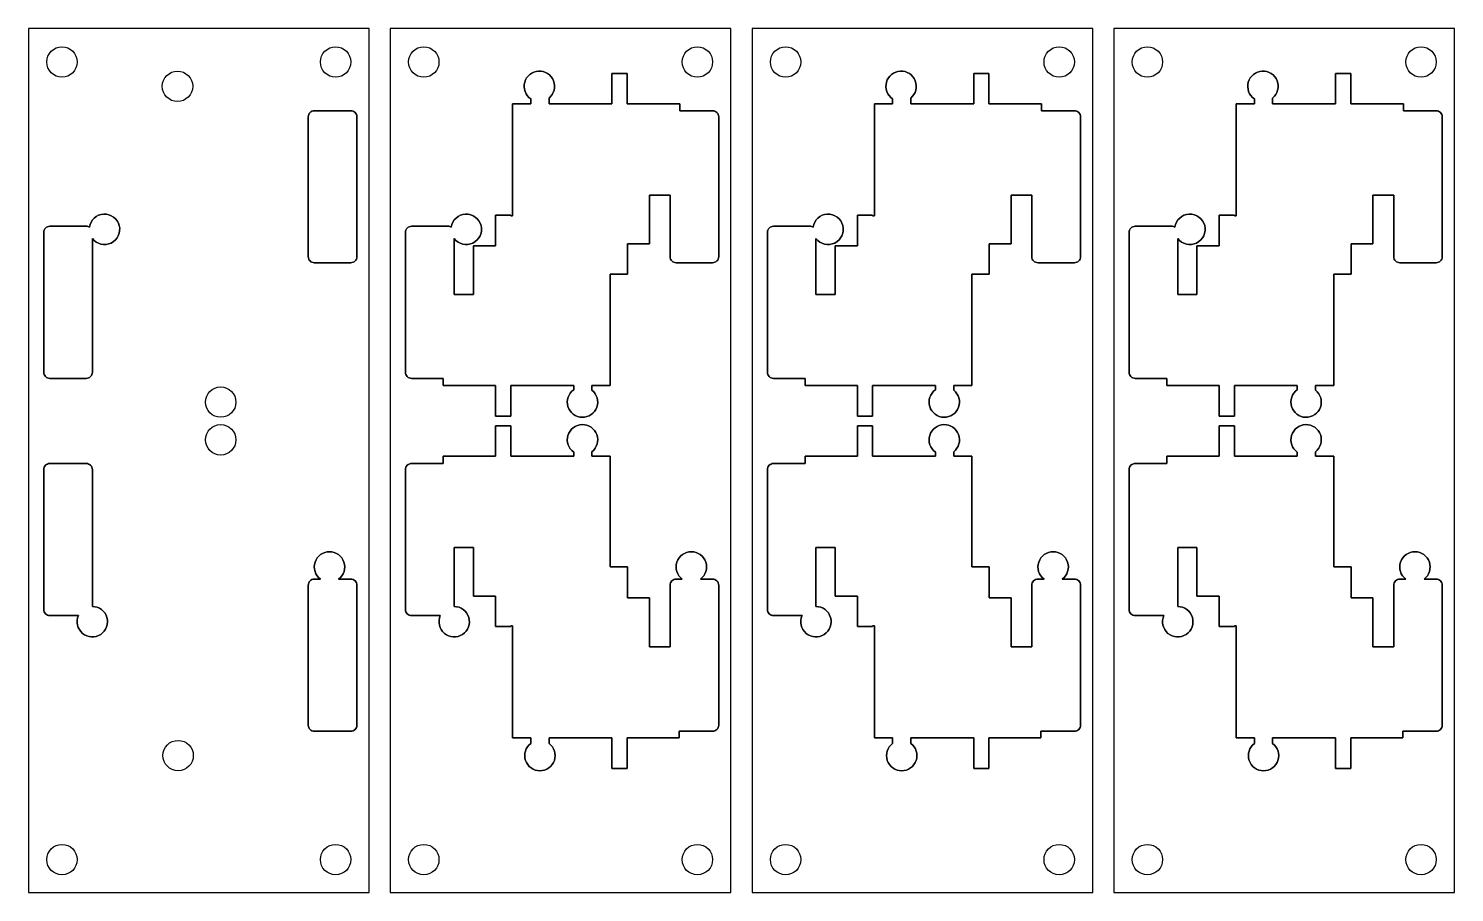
# Model space of a CAD drawing. Extents: x 3 to 416, y 5 to 292.
# Drawn here: x 181.8 to 416.3, y 149.9 to 291.9 of the extents above; entities that cross this region are included whole.
import ezdxf

# ---------------------------------------------------------------- set-up
doc = ezdxf.new("R2010")
doc.units = 0
doc.header["$MEASUREMENT"] = 0
doc.layers.get('0').update_dxf_attribs({"linetype": 'CONTINUOUS'})

msp = doc.modelspace()

# ---------------------------------------------------------------- linework, layer by layer
at = {"color": 142, "linetype": 'CONTINUOUS'}
for points in [[(181.8, 149.9), (237.8, 149.9), (237.8, 291.9), (181.8, 291.9)], [(241.3, 149.9), (297.3, 149.9), (297.3, 291.9), (241.3, 291.9)], [(300.8, 149.9), (356.8, 149.9), (356.8, 291.9), (300.8, 291.9)], [(360.3, 149.9), (416.3, 149.9), (416.3, 291.9), (360.3, 291.9)]]:
    msp.add_lwpolyline(points, close=True, dxfattribs=at)
at = {"color": 12, "linetype": 'CONTINUOUS'}
for points in [[(254.95, 248.2), (251.8, 248.2), (251.8, 257.4, 5.033517), (251.324795, 259.251228, 0.139004), (250.8, 259.4), (244.8, 259.4, 0.414214), (243.8, 258.4), (243.8, 235.4, 0.414214), (244.8, 234.4), (250, 234.4), (250, 233.2), (258.6, 233.2), (258.6, 228.2), (261.1, 228.2), (261.1, 233.2), (271.45, 233.2), (271.45, 232.536541, 2.998827), (274.45, 232.461505), (274.45, 233.2), (277.45, 233.2), (277.45, 251.5), (280.3, 251.5), (280.3, 256.5), (283.9, 256.5), (283.9, 264.5), (287.3, 264.5), (287.3, 254.4, 0.414214), (288.3, 253.4), (294.3, 253.4, 0.414214), (295.3, 254.4), (295.3, 277.4, 0.414214), (294.3, 278.4), (288.9, 278.4), (288.9, 279.5), (280.25, 279.5), (280.25, 284.5), (277.75, 284.5), (277.75, 279.5), (267.4, 279.5), (267.4, 280.479063, 2.995302), (264.4, 280.328768), (264.4, 279.5), (261.4, 279.5), (261.4, 261.1), (261.1, 261.1), (261.1, 261.2), (258.6, 261.2), (258.6, 256.2), (254.95, 256.2)], [(254.95, 248.2), (251.8, 248.2), (251.8, 257.4, 5.033517), (251.324795, 259.251228, 0.139004), (250.8, 259.4), (244.8, 259.4, 0.414214), (243.8, 258.4), (243.8, 235.4, 0.414214), (244.8, 234.4), (250, 234.4), (250, 233.2), (258.6, 233.2), (258.6, 228.2), (261.1, 228.2), (261.1, 233.2), (271.45, 233.2), (271.45, 232.536541, 2.998827), (274.45, 232.461505), (274.45, 233.2), (277.45, 233.2), (277.45, 251.5), (280.3, 251.5), (280.3, 256.5), (283.9, 256.5), (283.9, 264.5), (287.3, 264.5), (287.3, 254.4, 0.414214), (288.3, 253.4), (294.3, 253.4, 0.414214), (295.3, 254.4), (295.3, 277.4, 0.414214), (294.3, 278.4), (288.9, 278.4), (288.9, 279.5), (280.25, 279.5), (280.25, 284.5), (277.75, 284.5), (277.75, 279.5), (267.4, 279.5), (267.4, 280.479063, 2.995302), (264.4, 280.328768), (264.4, 279.5), (261.4, 279.5), (261.4, 261.1), (261.1, 261.1), (261.1, 261.2), (258.6, 261.2), (258.6, 256.2), (254.95, 256.2)], [(314.45, 248.2), (311.3, 248.2), (311.3, 257.4, 5.033517), (310.824795, 259.251228, 0.139004), (310.3, 259.4), (304.3, 259.4, 0.414214), (303.3, 258.4), (303.3, 235.4, 0.414214), (304.3, 234.4), (309.5, 234.4), (309.5, 233.2), (318.1, 233.2), (318.1, 228.2), (320.6, 228.2), (320.6, 233.2), (330.95, 233.2), (330.95, 232.536541, 2.998827), (333.95, 232.461505), (333.95, 233.2), (336.95, 233.2), (336.95, 251.5), (339.8, 251.5), (339.8, 256.5), (343.4, 256.5), (343.4, 264.5), (346.8, 264.5), (346.8, 254.4, 0.414214), (347.8, 253.4), (353.8, 253.4, 0.414214), (354.8, 254.4), (354.8, 277.4, 0.414214), (353.8, 278.4), (348.4, 278.4), (348.4, 279.5), (339.75, 279.5), (339.75, 284.5), (337.25, 284.5), (337.25, 279.5), (326.9, 279.5), (326.9, 280.479063, 2.995302), (323.9, 280.328768), (323.9, 279.5), (320.9, 279.5), (320.9, 261.1), (320.6, 261.1), (320.6, 261.2), (318.1, 261.2), (318.1, 256.2), (314.45, 256.2)], [(314.45, 248.2), (311.3, 248.2), (311.3, 257.4, 5.033517), (310.824795, 259.251228, 0.139004), (310.3, 259.4), (304.3, 259.4, 0.414214), (303.3, 258.4), (303.3, 235.4, 0.414214), (304.3, 234.4), (309.5, 234.4), (309.5, 233.2), (318.1, 233.2), (318.1, 228.2), (320.6, 228.2), (320.6, 233.2), (330.95, 233.2), (330.95, 232.536541, 2.998827), (333.95, 232.461505), (333.95, 233.2), (336.95, 233.2), (336.95, 251.5), (339.8, 251.5), (339.8, 256.5), (343.4, 256.5), (343.4, 264.5), (346.8, 264.5), (346.8, 254.4, 0.414214), (347.8, 253.4), (353.8, 253.4, 0.414214), (354.8, 254.4), (354.8, 277.4, 0.414214), (353.8, 278.4), (348.4, 278.4), (348.4, 279.5), (339.75, 279.5), (339.75, 284.5), (337.25, 284.5), (337.25, 279.5), (326.9, 279.5), (326.9, 280.479063, 2.995302), (323.9, 280.328768), (323.9, 279.5), (320.9, 279.5), (320.9, 261.1), (320.6, 261.1), (320.6, 261.2), (318.1, 261.2), (318.1, 256.2), (314.45, 256.2)], [(373.95, 248.2), (370.8, 248.2), (370.8, 257.4, 5.033517), (370.324795, 259.251228, 0.139004), (369.8, 259.4), (363.8, 259.4, 0.414214), (362.8, 258.4), (362.8, 235.4, 0.414214), (363.8, 234.4), (369, 234.4), (369, 233.2), (377.6, 233.2), (377.6, 228.2), (380.1, 228.2), (380.1, 233.2), (390.45, 233.2), (390.45, 232.536541, 2.998827), (393.45, 232.461505), (393.45, 233.2), (396.45, 233.2), (396.45, 251.5), (399.3, 251.5), (399.3, 256.5), (402.9, 256.5), (402.9, 264.5), (406.3, 264.5), (406.3, 254.4, 0.414214), (407.3, 253.4), (413.3, 253.4, 0.414214), (414.3, 254.4), (414.3, 277.4, 0.414214), (413.3, 278.4), (407.9, 278.4), (407.9, 279.5), (399.25, 279.5), (399.25, 284.5), (396.75, 284.5), (396.75, 279.5), (386.4, 279.5), (386.4, 280.479063, 2.995302), (383.4, 280.328768), (383.4, 279.5), (380.4, 279.5), (380.4, 261.1), (380.1, 261.1), (380.1, 261.2), (377.6, 261.2), (377.6, 256.2), (373.95, 256.2)], [(373.95, 248.2), (370.8, 248.2), (370.8, 257.4, 5.033517), (370.324795, 259.251228, 0.139004), (369.8, 259.4), (363.8, 259.4, 0.414214), (362.8, 258.4), (362.8, 235.4, 0.414214), (363.8, 234.4), (369, 234.4), (369, 233.2), (377.6, 233.2), (377.6, 228.2), (380.1, 228.2), (380.1, 233.2), (390.45, 233.2), (390.45, 232.536541, 2.998827), (393.45, 232.461505), (393.45, 233.2), (396.45, 233.2), (396.45, 251.5), (399.3, 251.5), (399.3, 256.5), (402.9, 256.5), (402.9, 264.5), (406.3, 264.5), (406.3, 254.4, 0.414214), (407.3, 253.4), (413.3, 253.4, 0.414214), (414.3, 254.4), (414.3, 277.4, 0.414214), (413.3, 278.4), (407.9, 278.4), (407.9, 279.5), (399.25, 279.5), (399.25, 284.5), (396.75, 284.5), (396.75, 279.5), (386.4, 279.5), (386.4, 280.479063, 2.995302), (383.4, 280.328768), (383.4, 279.5), (380.4, 279.5), (380.4, 261.1), (380.1, 261.1), (380.1, 261.2), (377.6, 261.2), (377.6, 256.2), (373.95, 256.2)], [(235.8, 254.4), (235.8, 277.4, 0.414214), (234.8, 278.4), (228.8, 278.4, 0.414214), (227.8, 277.4), (227.8, 254.4, 0.414214), (228.8, 253.4), (234.8, 253.4, 0.414214)], [(192.3, 257.4, 5.033517), (191.824795, 259.251228, 0.139004), (191.3, 259.4), (185.3, 259.4, 0.414214), (184.3, 258.4), (184.3, 235.4, 0.414214), (185.3, 234.4), (191.3, 234.4, 0.414214), (192.3, 235.4)], [(287.3, 190.3), (283.9, 190.3), (283.9, 198.3), (280.3, 198.3), (280.3, 203.4), (277.45, 203.4), (277.45, 221.6), (274.45, 221.6), (274.45, 222.338495, 2.998827), (271.45, 222.263459), (271.45, 221.6), (261.1, 221.6), (261.1, 226.6), (258.6, 226.6), (258.6, 221.6), (250, 221.6), (250, 220.4), (244.8, 220.4, 0.414214), (243.8, 219.4), (243.8, 196.4, 0.414214), (244.8, 195.4), (249.508712, 195.4, 3.353267), (251.8, 196.9), (251.8, 206.6), (254.95, 206.6), (254.95, 198.6), (258.6, 198.6), (258.6, 193.6), (261.1, 193.6), (261.1, 193.7), (261.4, 193.7), (261.4, 175.3), (264.4, 175.3), (264.4, 174.4, 3), (267.4, 174.4), (267.4, 175.3), (277.75, 175.3), (277.75, 170.3), (280.25, 170.3), (280.25, 175.3), (288.8, 175.3), (288.8, 176.4), (294.3, 176.4, 0.414214), (295.3, 177.4), (295.3, 200.4, 0.414214), (294.3, 201.4), (292.3, 201.4, 3), (289.3, 201.4), (288.3, 201.4, 0.414214), (287.3, 200.4)], [(287.3, 190.3), (283.9, 190.3), (283.9, 198.3), (280.3, 198.3), (280.3, 203.4), (277.45, 203.4), (277.45, 221.6), (274.45, 221.6), (274.45, 222.338495, 2.998827), (271.45, 222.263459), (271.45, 221.6), (261.1, 221.6), (261.1, 226.6), (258.6, 226.6), (258.6, 221.6), (250, 221.6), (250, 220.4), (244.8, 220.4, 0.414214), (243.8, 219.4), (243.8, 196.4, 0.414214), (244.8, 195.4), (249.508712, 195.4, 3.353267), (251.8, 196.9), (251.8, 206.6), (254.95, 206.6), (254.95, 198.6), (258.6, 198.6), (258.6, 193.6), (261.1, 193.6), (261.1, 193.7), (261.4, 193.7), (261.4, 175.3), (264.4, 175.3), (264.4, 174.4, 3), (267.4, 174.4), (267.4, 175.3), (277.75, 175.3), (277.75, 170.3), (280.25, 170.3), (280.25, 175.3), (288.8, 175.3), (288.8, 176.4), (294.3, 176.4, 0.414214), (295.3, 177.4), (295.3, 200.4, 0.414214), (294.3, 201.4), (292.3, 201.4, 3), (289.3, 201.4), (288.3, 201.4, 0.414214), (287.3, 200.4)], [(346.8, 190.3), (343.4, 190.3), (343.4, 198.3), (339.8, 198.3), (339.8, 203.4), (336.95, 203.4), (336.95, 221.6), (333.95, 221.6), (333.95, 222.338495, 2.998827), (330.95, 222.263459), (330.95, 221.6), (320.6, 221.6), (320.6, 226.6), (318.1, 226.6), (318.1, 221.6), (309.5, 221.6), (309.5, 220.4), (304.3, 220.4, 0.414214), (303.3, 219.4), (303.3, 196.4, 0.414214), (304.3, 195.4), (309.008712, 195.4, 3.353267), (311.3, 196.9), (311.3, 206.6), (314.45, 206.6), (314.45, 198.6), (318.1, 198.6), (318.1, 193.6), (320.6, 193.6), (320.6, 193.7), (320.9, 193.7), (320.9, 175.3), (323.9, 175.3), (323.9, 174.4, 3), (326.9, 174.4), (326.9, 175.3), (337.25, 175.3), (337.25, 170.3), (339.75, 170.3), (339.75, 175.3), (348.3, 175.3), (348.3, 176.4), (353.8, 176.4, 0.414214), (354.8, 177.4), (354.8, 200.4, 0.414214), (353.8, 201.4), (351.8, 201.4, 3), (348.8, 201.4), (347.8, 201.4, 0.414214), (346.8, 200.4)], [(346.8, 190.3), (343.4, 190.3), (343.4, 198.3), (339.8, 198.3), (339.8, 203.4), (336.95, 203.4), (336.95, 221.6), (333.95, 221.6), (333.95, 222.338495, 2.998827), (330.95, 222.263459), (330.95, 221.6), (320.6, 221.6), (320.6, 226.6), (318.1, 226.6), (318.1, 221.6), (309.5, 221.6), (309.5, 220.4), (304.3, 220.4, 0.414214), (303.3, 219.4), (303.3, 196.4, 0.414214), (304.3, 195.4), (309.008712, 195.4, 3.353267), (311.3, 196.9), (311.3, 206.6), (314.45, 206.6), (314.45, 198.6), (318.1, 198.6), (318.1, 193.6), (320.6, 193.6), (320.6, 193.7), (320.9, 193.7), (320.9, 175.3), (323.9, 175.3), (323.9, 174.4, 3), (326.9, 174.4), (326.9, 175.3), (337.25, 175.3), (337.25, 170.3), (339.75, 170.3), (339.75, 175.3), (348.3, 175.3), (348.3, 176.4), (353.8, 176.4, 0.414214), (354.8, 177.4), (354.8, 200.4, 0.414214), (353.8, 201.4), (351.8, 201.4, 3), (348.8, 201.4), (347.8, 201.4, 0.414214), (346.8, 200.4)], [(406.3, 190.3), (402.9, 190.3), (402.9, 198.3), (399.3, 198.3), (399.3, 203.4), (396.45, 203.4), (396.45, 221.6), (393.45, 221.6), (393.45, 222.338495, 2.998827), (390.45, 222.263459), (390.45, 221.6), (380.1, 221.6), (380.1, 226.6), (377.6, 226.6), (377.6, 221.6), (369, 221.6), (369, 220.4), (363.8, 220.4, 0.414214), (362.8, 219.4), (362.8, 196.4, 0.414214), (363.8, 195.4), (368.508712, 195.4, 3.353267), (370.8, 196.9), (370.8, 206.6), (373.95, 206.6), (373.95, 198.6), (377.6, 198.6), (377.6, 193.6), (380.1, 193.6), (380.1, 193.7), (380.4, 193.7), (380.4, 175.3), (383.4, 175.3), (383.4, 174.4, 3), (386.4, 174.4), (386.4, 175.3), (396.75, 175.3), (396.75, 170.3), (399.25, 170.3), (399.25, 175.3), (407.8, 175.3), (407.8, 176.4), (413.3, 176.4, 0.414214), (414.3, 177.4), (414.3, 200.4, 0.414214), (413.3, 201.4), (411.3, 201.4, 3), (408.3, 201.4), (407.3, 201.4, 0.414214), (406.3, 200.4)], [(406.3, 190.3), (402.9, 190.3), (402.9, 198.3), (399.3, 198.3), (399.3, 203.4), (396.45, 203.4), (396.45, 221.6), (393.45, 221.6), (393.45, 222.338495, 2.998827), (390.45, 222.263459), (390.45, 221.6), (380.1, 221.6), (380.1, 226.6), (377.6, 226.6), (377.6, 221.6), (369, 221.6), (369, 220.4), (363.8, 220.4, 0.414214), (362.8, 219.4), (362.8, 196.4, 0.414214), (363.8, 195.4), (368.508712, 195.4, 3.353267), (370.8, 196.9), (370.8, 206.6), (373.95, 206.6), (373.95, 198.6), (377.6, 198.6), (377.6, 193.6), (380.1, 193.6), (380.1, 193.7), (380.4, 193.7), (380.4, 175.3), (383.4, 175.3), (383.4, 174.4, 3), (386.4, 174.4), (386.4, 175.3), (396.75, 175.3), (396.75, 170.3), (399.25, 170.3), (399.25, 175.3), (407.8, 175.3), (407.8, 176.4), (413.3, 176.4, 0.414214), (414.3, 177.4), (414.3, 200.4, 0.414214), (413.3, 201.4), (411.3, 201.4, 3), (408.3, 201.4), (407.3, 201.4, 0.414214), (406.3, 200.4)], [(190.008712, 195.4, 3.353267), (192.3, 196.9), (192.3, 219.4, 0.414214), (191.3, 220.4), (185.3, 220.4, 0.414214), (184.3, 219.4), (184.3, 196.4, 0.414214), (185.3, 195.4)], [(235.8, 177.4), (235.8, 200.4, 0.414214), (234.8, 201.4), (232.8, 201.4, 3), (229.8, 201.4), (228.8, 201.4, 0.414214), (227.8, 200.4), (227.8, 177.4, 0.414214), (228.8, 176.4), (234.8, 176.4, 0.414214)]]:
    msp.add_lwpolyline(points, format="xyb", close=True, dxfattribs=at)
at = {"color": 142, "linetype": 'CONTINUOUS'}
for points in [[(254.95, 248.2), (254.95, 256.2), (258.6, 256.2), (258.6, 261.2), (261.1, 261.2), (261.1, 261.1), (261.4, 261.1), (261.4, 279.5), (264.4, 279.5), (264.4, 280.328768, -2.995302), (267.4, 280.479063), (267.4, 279.5), (277.75, 279.5), (277.75, 284.5), (280.25, 284.5), (280.25, 279.5), (288.9, 279.5), (288.9, 278.4), (294.3, 278.4, -0.414214), (295.3, 277.4), (295.3, 254.4, -0.414214), (294.3, 253.4), (288.3, 253.4, -0.414214), (287.3, 254.4), (287.3, 264.5), (283.9, 264.5), (283.9, 256.5), (280.3, 256.5), (280.3, 251.5), (277.45, 251.5), (277.45, 233.2), (274.45, 233.2), (274.45, 232.461505, -2.998827), (271.45, 232.536541), (271.45, 233.2), (261.1, 233.2), (261.1, 228.2), (258.6, 228.2), (258.6, 233.2), (250, 233.2), (250, 234.4), (244.8, 234.4, -0.414214), (243.8, 235.4), (243.8, 258.4, -0.414214), (244.8, 259.4), (250.8, 259.4, -0.139004), (251.324795, 259.251228, -5.033517), (251.8, 257.4), (251.8, 248.2)], [(314.45, 248.2), (314.45, 256.2), (318.1, 256.2), (318.1, 261.2), (320.6, 261.2), (320.6, 261.1), (320.9, 261.1), (320.9, 279.5), (323.9, 279.5), (323.9, 280.328768, -2.995302), (326.9, 280.479063), (326.9, 279.5), (337.25, 279.5), (337.25, 284.5), (339.75, 284.5), (339.75, 279.5), (348.4, 279.5), (348.4, 278.4), (353.8, 278.4, -0.414214), (354.8, 277.4), (354.8, 254.4, -0.414214), (353.8, 253.4), (347.8, 253.4, -0.414214), (346.8, 254.4), (346.8, 264.5), (343.4, 264.5), (343.4, 256.5), (339.8, 256.5), (339.8, 251.5), (336.95, 251.5), (336.95, 233.2), (333.95, 233.2), (333.95, 232.461505, -2.998827), (330.95, 232.536541), (330.95, 233.2), (320.6, 233.2), (320.6, 228.2), (318.1, 228.2), (318.1, 233.2), (309.5, 233.2), (309.5, 234.4), (304.3, 234.4, -0.414214), (303.3, 235.4), (303.3, 258.4, -0.414214), (304.3, 259.4), (310.3, 259.4, -0.139004), (310.824795, 259.251228, -5.033517), (311.3, 257.4), (311.3, 248.2)], [(373.95, 248.2), (373.95, 256.2), (377.6, 256.2), (377.6, 261.2), (380.1, 261.2), (380.1, 261.1), (380.4, 261.1), (380.4, 279.5), (383.4, 279.5), (383.4, 280.328768, -2.995302), (386.4, 280.479063), (386.4, 279.5), (396.75, 279.5), (396.75, 284.5), (399.25, 284.5), (399.25, 279.5), (407.9, 279.5), (407.9, 278.4), (413.3, 278.4, -0.414214), (414.3, 277.4), (414.3, 254.4, -0.414214), (413.3, 253.4), (407.3, 253.4, -0.414214), (406.3, 254.4), (406.3, 264.5), (402.9, 264.5), (402.9, 256.5), (399.3, 256.5), (399.3, 251.5), (396.45, 251.5), (396.45, 233.2), (393.45, 233.2), (393.45, 232.461505, -2.998827), (390.45, 232.536541), (390.45, 233.2), (380.1, 233.2), (380.1, 228.2), (377.6, 228.2), (377.6, 233.2), (369, 233.2), (369, 234.4), (363.8, 234.4, -0.414214), (362.8, 235.4), (362.8, 258.4, -0.414214), (363.8, 259.4), (369.8, 259.4, -0.139004), (370.324795, 259.251228, -5.033517), (370.8, 257.4), (370.8, 248.2)], [(235.8, 254.4, -0.414214), (234.8, 253.4), (228.8, 253.4, -0.414214), (227.8, 254.4), (227.8, 277.4, -0.414214), (228.8, 278.4), (234.8, 278.4, -0.414214), (235.8, 277.4)], [(192.3, 257.4), (192.3, 235.4, -0.414214), (191.3, 234.4), (185.3, 234.4, -0.414214), (184.3, 235.4), (184.3, 258.4, -0.414214), (185.3, 259.4), (191.3, 259.4, -0.139004), (191.824795, 259.251228, -5.033517)], [(287.3, 190.3), (287.3, 200.4, -0.414214), (288.3, 201.4), (289.3, 201.4, -3), (292.3, 201.4), (294.3, 201.4, -0.414214), (295.3, 200.4), (295.3, 177.4, -0.414214), (294.3, 176.4), (288.8, 176.4), (288.8, 175.3), (280.25, 175.3), (280.25, 170.3), (277.75, 170.3), (277.75, 175.3), (267.4, 175.3), (267.4, 174.4, -3), (264.4, 174.4), (264.4, 175.3), (261.4, 175.3), (261.4, 193.7), (261.1, 193.7), (261.1, 193.6), (258.6, 193.6), (258.6, 198.6), (254.95, 198.6), (254.95, 206.6), (251.8, 206.6), (251.8, 196.9, -3.353267), (249.508712, 195.4), (244.8, 195.4, -0.414214), (243.8, 196.4), (243.8, 219.4, -0.414214), (244.8, 220.4), (250, 220.4), (250, 221.6), (258.6, 221.6), (258.6, 226.6), (261.1, 226.6), (261.1, 221.6), (271.45, 221.6), (271.45, 222.263459, -2.998827), (274.45, 222.338495), (274.45, 221.6), (277.45, 221.6), (277.45, 203.4), (280.3, 203.4), (280.3, 198.3), (283.9, 198.3), (283.9, 190.3)], [(346.8, 190.3), (346.8, 200.4, -0.414214), (347.8, 201.4), (348.8, 201.4, -3), (351.8, 201.4), (353.8, 201.4, -0.414214), (354.8, 200.4), (354.8, 177.4, -0.414214), (353.8, 176.4), (348.3, 176.4), (348.3, 175.3), (339.75, 175.3), (339.75, 170.3), (337.25, 170.3), (337.25, 175.3), (326.9, 175.3), (326.9, 174.4, -3), (323.9, 174.4), (323.9, 175.3), (320.9, 175.3), (320.9, 193.7), (320.6, 193.7), (320.6, 193.6), (318.1, 193.6), (318.1, 198.6), (314.45, 198.6), (314.45, 206.6), (311.3, 206.6), (311.3, 196.9, -3.353267), (309.008712, 195.4), (304.3, 195.4, -0.414214), (303.3, 196.4), (303.3, 219.4, -0.414214), (304.3, 220.4), (309.5, 220.4), (309.5, 221.6), (318.1, 221.6), (318.1, 226.6), (320.6, 226.6), (320.6, 221.6), (330.95, 221.6), (330.95, 222.263459, -2.998827), (333.95, 222.338495), (333.95, 221.6), (336.95, 221.6), (336.95, 203.4), (339.8, 203.4), (339.8, 198.3), (343.4, 198.3), (343.4, 190.3)], [(406.3, 190.3), (406.3, 200.4, -0.414214), (407.3, 201.4), (408.3, 201.4, -3), (411.3, 201.4), (413.3, 201.4, -0.414214), (414.3, 200.4), (414.3, 177.4, -0.414214), (413.3, 176.4), (407.8, 176.4), (407.8, 175.3), (399.25, 175.3), (399.25, 170.3), (396.75, 170.3), (396.75, 175.3), (386.4, 175.3), (386.4, 174.4, -3), (383.4, 174.4), (383.4, 175.3), (380.4, 175.3), (380.4, 193.7), (380.1, 193.7), (380.1, 193.6), (377.6, 193.6), (377.6, 198.6), (373.95, 198.6), (373.95, 206.6), (370.8, 206.6), (370.8, 196.9, -3.353267), (368.508712, 195.4), (363.8, 195.4, -0.414214), (362.8, 196.4), (362.8, 219.4, -0.414214), (363.8, 220.4), (369, 220.4), (369, 221.6), (377.6, 221.6), (377.6, 226.6), (380.1, 226.6), (380.1, 221.6), (390.45, 221.6), (390.45, 222.263459, -2.998827), (393.45, 222.338495), (393.45, 221.6), (396.45, 221.6), (396.45, 203.4), (399.3, 203.4), (399.3, 198.3), (402.9, 198.3), (402.9, 190.3)], [(190.008712, 195.4), (185.3, 195.4, -0.414214), (184.3, 196.4), (184.3, 219.4, -0.414214), (185.3, 220.4), (191.3, 220.4, -0.414214), (192.3, 219.4), (192.3, 196.9, -3.353267)], [(235.8, 177.4, -0.414214), (234.8, 176.4), (228.8, 176.4, -0.414214), (227.8, 177.4), (227.8, 200.4, -0.414214), (228.8, 201.4), (229.8, 201.4, -3), (232.8, 201.4), (234.8, 201.4, -0.414214), (235.8, 200.4)]]:
    msp.add_lwpolyline(points, format="xyb", close=True, dxfattribs=at)
for centre in [(187.3, 286.4), (232.3, 286.4), (246.8, 286.4), (291.8, 286.4), (306.3, 286.4), (351.3, 286.4), (365.8, 286.4), (410.8, 286.4), (206.3, 282.4), (213.4, 230.5), (213.4, 224.3), (206.4, 172.4), (187.3, 155.3), (232.3, 155.3), (246.8, 155.3), (291.8, 155.3), (306.3, 155.3), (351.3, 155.3), (365.8, 155.3), (410.8, 155.3)]:
    msp.add_circle(centre, 2.5, dxfattribs=at)
at = {"color": 12, "linetype": 'CONTINUOUS'}
for centre in [(187.3, 286.4), (232.3, 286.4), (246.8, 286.4), (246.8, 286.4), (291.8, 286.4), (291.8, 286.4), (306.3, 286.4), (306.3, 286.4), (351.3, 286.4), (351.3, 286.4), (365.8, 286.4), (365.8, 286.4), (410.8, 286.4), (410.8, 286.4), (206.3, 282.4), (213.4, 230.5), (213.4, 224.3), (206.4, 172.4), (187.3, 155.3), (232.3, 155.3), (246.8, 155.3), (246.8, 155.3), (291.8, 155.3), (291.8, 155.3), (306.3, 155.3), (306.3, 155.3), (351.3, 155.3), (351.3, 155.3), (365.8, 155.3), (365.8, 155.3), (410.8, 155.3), (410.8, 155.3)]:
    msp.add_circle(centre, 2.5, dxfattribs=at)

doc.saveas('drawing.dxf')
